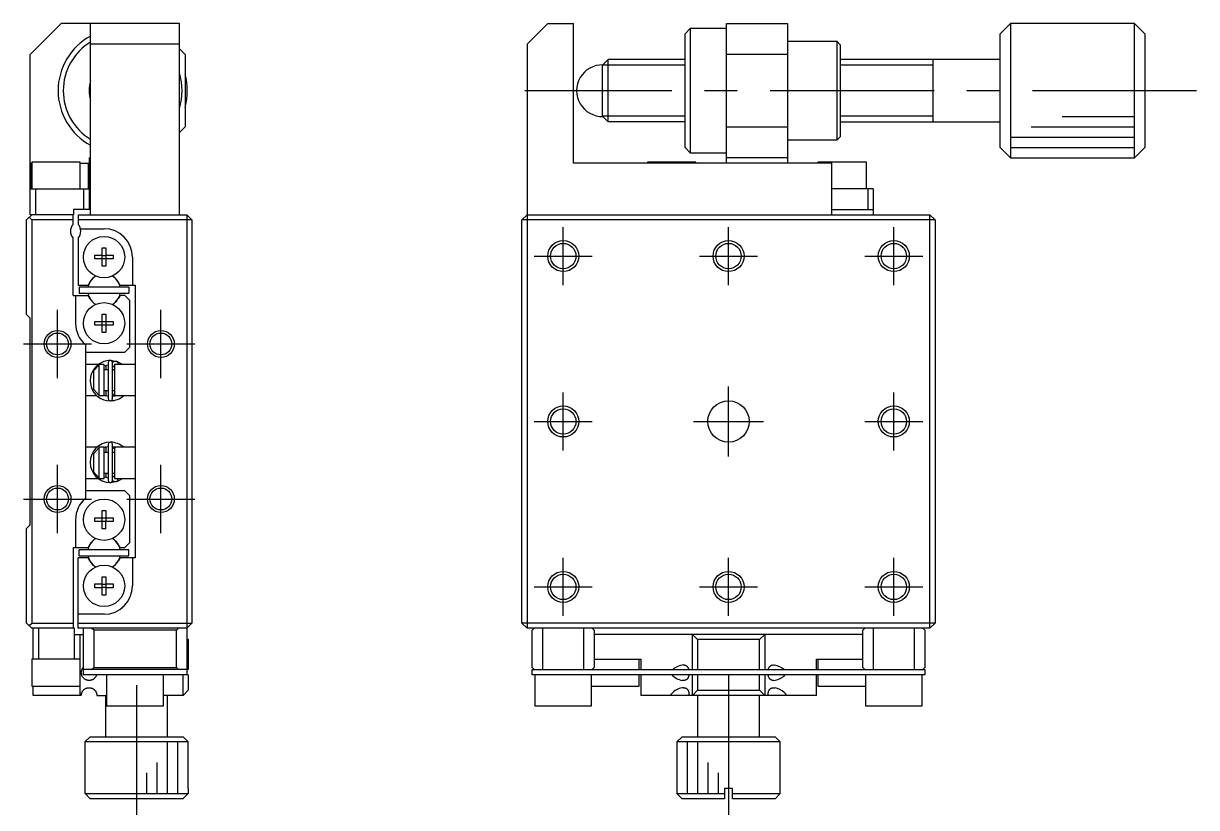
# Model space of a CAD drawing. Extents: x 0 to 255, y -8 to 174.
# Drawn here: x -0.3 to 113.2, y 53.7 to 129.5 of the extents above; entities that cross this region are included whole.
import ezdxf

# ---------------------------------------------------------------- set-up
doc = ezdxf.new("R2010")
doc.units = 0
doc.header["$LTSCALE"] = 0.5
doc.linetypes.add('CENTER', pattern=[50.8, 31.75, -6.35, 6.35, -6.35])
for name, color, linetype in [('MSM_CENTER', 1, 'CENTER'), ('MSM_CONTINUOUS', 7, 'CONTINUOUS'), ('MSM_NARROW', 5, 'CONTINUOUS')]:
    doc.layers.add(name, color=color, linetype=linetype)

msp = doc.modelspace()

# ---------------------------------------------------------------- linework, layer by layer
at = {"layer": 'MSM_CENTER'}
for p, q in [((113.244929, 123), (48.244929, 123)), ((51.944929, 104.2), (51.944929, 109.8)), ((67.944929, 104.2), (67.944929, 109.8)), ((83.944929, 104.2), (83.944929, 109.8)), ((49.144929, 107), (54.744929, 107)), ((65.144929, 107), (70.744929, 107)), ((81.144929, 107), (86.744929, 107)), ((3, 95.2), (3, 101.8)), ((13, 95.2), (13, 101.8)), ((-0.3, 98.5), (6.3, 98.5)), ((9.7, 98.5), (16.3, 98.5)), ((67.944929, 87.6), (67.944929, 94.4)), ((51.944929, 88.2), (51.944929, 93.8)), ((83.944929, 88.2), (83.944929, 93.8)), ((49.144929, 91), (54.744929, 91)), ((64.544929, 91), (71.344929, 91)), ((81.144929, 91), (86.744929, 91)), ((3, 80.2), (3, 86.8)), ((13, 80.2), (13, 86.8)), ((-0.3, 83.5), (6.3, 83.5)), ((9.7, 83.5), (16.3, 83.5)), ((51.944929, 72.2), (51.944929, 77.8)), ((67.944929, 72.2), (67.944929, 77.8)), ((83.944929, 72.2), (83.944929, 77.8)), ((49.144929, 75), (54.744929, 75)), ((65.144929, 75), (70.744929, 75)), ((81.144929, 75), (86.744929, 75)), ((67.944929, 66.5), (67.944929, 49.5)), ((10.65, 65.5), (10.65, 49.5))]:
    msp.add_line(p, q, dxfattribs=at)
at = {"layer": 'MSM_CONTINUOUS'}
for p, q in [((3.35, 129.5), (0.35, 126.5)), ((14.8, 129.5), (3.35, 129.5)), ((6.2, 111), (6.2, 129.5)), ((14.8, 111), (14.8, 129.5)), ((50.444929, 129.5), (48.444929, 127.5)), ((50.444929, 129.5), (52.944929, 129.5)), ((52.944929, 116), (52.944929, 129.5)), ((67.744929, 129.5), (73.644929, 129.5)), ((67.744929, 116), (67.744929, 129.5)), ((73.644929, 129.5), (73.644929, 116)), ((95.244929, 129.5), (94.244929, 128.5)), ((95.244929, 129.5), (95.244929, 116.5)), ((107.244929, 129.5), (95.244929, 129.5)), ((107.244929, 116.5), (107.244929, 129.5)), ((108.244929, 128.5), (107.244929, 129.5)), ((64.244929, 129), (63.744929, 128.5)), ((63.744929, 117.5), (63.744929, 128.5)), ((64.244929, 129), (64.244929, 117)), ((67.744929, 129), (64.244929, 129)), ((94.244929, 117.5), (94.244929, 128.5)), ((108.244929, 128.5), (108.244929, 117.5)), ((14.8, 127.5), (6.2, 127.5)), ((48.444929, 127.5), (48.444929, 71)), ((78.444929, 127.75), (73.644929, 127.75)), ((78.444929, 118.25), (78.444929, 127.75)), ((78.744929, 127.45), (78.444929, 127.75)), ((78.744929, 127.45), (78.744929, 118.55)), ((0.35, 111), (0.35, 126.5)), ((15.35, 126.5), (14.8, 127.05)), ((15.35, 126.5), (15.35, 119.5)), ((73.644929, 126.5), (67.744929, 126.5)), ((56.286429, 126), (55.744929, 125.4585)), ((55.744929, 120.5415), (55.744929, 125.4585)), ((56.286429, 120), (56.286429, 126)), ((63.744929, 126), (56.286429, 126)), ((94.244929, 126), (78.744949, 126)), ((87.744929, 119.999995), (87.744929, 126.000005)), ((55.744929, 120.5415), (56.286429, 120)), ((14.8, 118.95), (15.35, 119.5)), ((63.744929, 120), (56.286429, 120)), ((67.744929, 119.5), (73.644929, 119.5)), ((78.744949, 120), (94.244929, 120)), ((73.644929, 118.25), (78.444929, 118.25)), ((78.444929, 118.25), (78.744929, 118.55)), ((63.744929, 117.5), (64.244929, 117)), ((64.244929, 117), (67.744929, 117)), ((94.244929, 117.5), (95.244929, 116.5)), ((107.244929, 116.5), (108.244929, 117.5)), ((0.35, 116), (0.5, 116)), ((0.419179, 116), (0.419179, 113.5)), ((5.2, 116.1), (0.5, 116.1)), ((0.5, 116.1), (0.5, 113.5)), ((5.2, 113.5), (5.2, 116.1)), ((5.2, 116), (6.05, 116)), ((6.009736, 113.5), (6.009736, 116)), ((6.05, 116.5), (6.05, 111.5)), ((6.05, 116.5), (6.2, 116.5)), ((77.944929, 116), (52.944929, 116)), ((64.794929, 116.1), (60.094929, 116.1)), ((60.094929, 116.1), (60.094929, 116)), ((64.794929, 116), (64.794929, 116.1)), ((73.644929, 116.5), (67.744929, 116.5)), ((81.294929, 116.1), (76.594929, 116.1)), ((76.594929, 116.1), (76.594929, 116)), ((77.944929, 111), (77.944929, 116)), ((81.294929, 113.5), (81.294929, 116.1)), ((95.244929, 116.5), (107.244929, 116.5)), ((0.35, 113.5), (6.05, 113.5)), ((0.85, 113.5), (0.85, 111)), ((5.55, 111.5), (5.55, 113.5)), ((81.944929, 113.5), (77.944929, 113.5)), ((81.444929, 111.5), (81.444929, 113.5)), ((81.944929, 113.5), (81.944929, 111)), ((6.05, 111.5), (4.55, 111.5)), ((4.55, 111.5), (4.55, 111)), ((77.944929, 111.5), (81.944929, 111.5)), ((0.5, 111), (0, 110.5)), ((0, 101.35), (0, 110.5)), ((0.5, 110.5), (0.25, 110.75)), ((4.55, 111), (0.35, 111)), ((0.5, 110.5), (0.5, 71.5)), ((4.5, 110.5), (0.5, 110.5)), ((4.5, 110.061438), (4.5, 111)), ((5, 111), (5, 110.061438)), ((5, 111), (15.5, 111)), ((16, 110.5), (5, 110.5)), ((15.5, 111), (15.5, 66.5)), ((16, 110.5), (15.5, 111)), ((16, 110.5), (16, 71.5)), ((48.444929, 111), (47.944929, 110.5)), ((87.944929, 110.5), (47.944929, 110.5)), ((47.944929, 71.5), (47.944929, 110.5)), ((48.444929, 111), (87.444929, 111)), ((87.944929, 110.5), (87.444929, 111)), ((87.444929, 71), (87.444929, 111)), ((87.944929, 110.5), (87.944929, 71.5)), ((5.218246, 109.65), (7.5, 109.65)), ((4.5, 103.2), (4.5, 108.738562)), ((5, 108.738562), (5, 104.2)), ((6.613639, 107.08), (7.32, 107.08)), ((6.613639, 106.72), (6.613639, 107.08)), ((7.32, 107.786361), (7.68, 107.786361)), ((7.32, 107.08), (7.32, 107.786361)), ((7.330372, 107.069628), (7.32, 107.08)), ((7.330372, 106.730372), (7.330372, 107.069628)), ((7.330372, 107.069628), (7.669628, 107.069628)), ((7.669628, 107.069628), (7.68, 107.08)), ((7.669628, 107.069628), (7.669628, 106.730372)), ((7.68, 107.786361), (7.68, 107.08)), ((7.68, 107.08), (8.386361, 107.08)), ((8.386361, 107.08), (8.386361, 106.72)), ((10.25, 106.9), (10.25, 104.2)), ((7.32, 106.72), (6.613639, 106.72)), ((7.330372, 106.730372), (7.32, 106.72)), ((7.32, 106.013639), (7.32, 106.72)), ((7.68, 106.013639), (7.32, 106.013639)), ((7.669628, 106.730372), (7.330372, 106.730372)), ((7.669628, 106.730372), (7.68, 106.72)), ((7.68, 106.72), (7.68, 106.013639)), ((8.386361, 106.72), (7.68, 106.72)), ((5, 104.2), (5.949194, 104.2)), ((9.9, 104), (5.1, 104)), ((5.1, 104), (5.1, 103.4)), ((5.1, 103.4), (9.9, 103.4)), ((6.09936, 104.460095), (5.949194, 104.2)), ((9.050806, 104.2), (8.90064, 104.460095)), ((9.050806, 104.2), (10.5, 104.2)), ((9.9, 104), (9.9, 103.4)), ((10.5, 104.2), (10.5, 77.8)), ((4.5, 103.2), (5.949194, 103.2)), ((4.75, 103.2), (4.75, 100.5)), ((6.09936, 102.939905), (5.949194, 103.2)), ((9.050806, 103.2), (8.90064, 102.939905)), ((9.5, 103.2), (9.050806, 103.2)), ((10, 102.7), (9.5, 103.2)), ((10, 98.2), (10, 102.7)), ((0, 101.35), (0.35, 101)), ((7.32, 101.386361), (7.68, 101.386361)), ((7.32, 100.68), (7.32, 101.386361)), ((7.68, 101.386361), (7.68, 100.68)), ((0.35, 81), (0.35, 101)), ((6.613639, 100.68), (7.32, 100.68)), ((6.613639, 100.32), (6.613639, 100.68)), ((7.32, 100.32), (6.613639, 100.32)), ((7.330372, 100.669628), (7.32, 100.68)), ((7.330372, 100.330372), (7.32, 100.32)), ((7.32, 99.613639), (7.32, 100.32)), ((7.330372, 100.330372), (7.330372, 100.669628)), ((7.330372, 100.669628), (7.669628, 100.669628)), ((7.669628, 100.330372), (7.330372, 100.330372)), ((7.669628, 100.669628), (7.68, 100.68)), ((7.669628, 100.669628), (7.669628, 100.330372)), ((7.669628, 100.330372), (7.68, 100.32)), ((7.68, 100.68), (8.386361, 100.68)), ((7.68, 100.32), (7.68, 99.613639)), ((8.386361, 100.32), (7.68, 100.32)), ((8.386361, 100.68), (8.386361, 100.32)), ((7.68, 99.613639), (7.32, 99.613639)), ((5.7, 98.420938), (5.7, 83.579062)), ((5.7, 97.7), (9.5, 97.7)), ((9.5, 97.7), (10, 98.2)), ((7.906482, 96.703078), (7.906482, 93.203078)), ((8.879232, 96.74211), (8.130759, 96.901617)), ((8.335199, 96.749082), (8.303885, 96.735083)), ((8.306482, 93.203078), (8.306482, 96.703078)), ((8.367334, 96.761569), (8.335199, 96.749082)), ((8.400039, 96.772431), (8.367334, 96.761569)), ((8.433233, 96.781642), (8.400039, 96.772431)), ((8.466836, 96.789181), (8.433233, 96.781642)), ((8.500766, 96.795028), (8.466836, 96.789181)), ((8.534939, 96.799171), (8.500766, 96.795028)), ((8.569273, 96.801599), (8.534939, 96.799171)), ((8.603685, 96.802307), (8.569273, 96.801599)), ((8.638089, 96.801292), (8.603685, 96.802307)), ((8.672404, 96.798556), (8.638089, 96.801292)), ((8.706544, 96.794106), (8.672404, 96.798556)), ((8.740427, 96.787952), (8.706544, 96.794106)), ((8.77397, 96.780108), (8.740427, 96.787952)), ((8.80709, 96.770593), (8.77397, 96.780108)), ((8.801893, 96.51402), (8.795306, 96.5)), ((8.808415, 96.528354), (8.801893, 96.51402)), ((8.878604, 96.742423), (8.805969, 96.499984)), ((8.839706, 96.75943), (8.80709, 96.770593)), ((8.814831, 96.542911), (8.808415, 96.528354)), ((8.8211, 96.557599), (8.814831, 96.542911)), ((8.827183, 96.572322), (8.8211, 96.557599)), ((8.833039, 96.586989), (8.827183, 96.572322)), ((8.838632, 96.601504), (8.833039, 96.586989)), ((8.843927, 96.615776), (8.838632, 96.601504)), ((8.870057, 96.747361), (8.839706, 96.75943)), ((8.848889, 96.629713), (8.843927, 96.615776)), ((8.853487, 96.643227), (8.848889, 96.629713)), ((8.857692, 96.656232), (8.853487, 96.643227)), ((8.861476, 96.668644), (8.857692, 96.656232)), ((8.864816, 96.680385), (8.861476, 96.668644)), ((8.867691, 96.691379), (8.864816, 96.680385)), ((8.870081, 96.701556), (8.867691, 96.691379)), ((8.868376, 96.747715), (8.870635, 96.747062)), ((9.291268, 96.50002), (8.869514, 96.746319)), ((8.871972, 96.710853), (8.870081, 96.701556)), ((8.870635, 96.747062), (8.87239, 96.745238)), ((8.873352, 96.719208), (8.871972, 96.710853)), ((8.87239, 96.745238), (8.873632, 96.742254)), ((8.874212, 96.72657), (8.873352, 96.719208)), ((8.873632, 96.742254), (8.874352, 96.73813)), ((8.874546, 96.73289), (8.874212, 96.72657)), ((8.874352, 96.73813), (8.874546, 96.73289)), ((6.921566, 96.5), (5.7, 96.5)), ((6.5, 95.916515), (7, 96.445683)), ((6.5, 94.083485), (6.5, 95.916515)), ((7, 96.5), (7, 93.5)), ((7.5, 96.5), (7, 96.5)), ((7.499868, 96.380394), (7.906431, 96.491258)), ((7.5, 93.5), (7.5, 96.5)), ((7.906482, 96), (7.5, 96)), ((7.7, 96), (7.7, 96.44983)), ((8.306482, 96.102191), (8.306809, 96.116146)), ((8.5, 96), (8.306482, 96)), ((8.306809, 96.116146), (8.307843, 96.13084)), ((8.307843, 96.13084), (8.309583, 96.145466)), ((8.309583, 96.145466), (8.312023, 96.15999)), ((8.312023, 96.15999), (8.31516, 96.174376)), ((8.31516, 96.174376), (8.318987, 96.188593)), ((8.318987, 96.188593), (8.323494, 96.202607)), ((8.323494, 96.202607), (8.328673, 96.216385)), ((8.328673, 96.216385), (8.334512, 96.229896)), ((8.334512, 96.229896), (8.341, 96.243107)), ((8.341, 96.243107), (8.348122, 96.255986)), ((8.348122, 96.255986), (8.355863, 96.268503)), ((8.355863, 96.268503), (8.364208, 96.280627)), ((8.364208, 96.280627), (8.373137, 96.292329)), ((8.373137, 96.292329), (8.382633, 96.303579)), ((8.382633, 96.303579), (8.392673, 96.314348)), ((8.392673, 96.314348), (8.403236, 96.32461)), ((8.403236, 96.32461), (8.414298, 96.334337)), ((8.414298, 96.334337), (8.425835, 96.343504)), ((8.425835, 96.343504), (8.437819, 96.352086)), ((8.437819, 96.352086), (8.450223, 96.360058)), ((8.450223, 96.360058), (8.463018, 96.3674)), ((8.463018, 96.3674), (8.476172, 96.374089)), ((8.476172, 96.374089), (8.489655, 96.380106)), ((8.489655, 96.380106), (8.499977, 96.384172)), ((8.5, 96.5), (8.5, 93.5)), ((10.5, 96.5), (8.5, 96.5)), ((5.7, 93.5), (6.808166, 93.5)), ((7, 93.554317), (6.5, 94.083485)), ((7, 93.5), (7.5, 93.5)), ((7.906428, 93.415185), (7.499915, 93.525427)), ((7.5, 94), (7.906482, 94)), ((7.565484, 93.5), (7.565644, 93.5)), ((7.565906, 93.5), (7.7, 93.5)), ((7.7, 93.5), (7.7, 94)), ((8.306482, 94), (8.5, 94)), ((8.306531, 93.798642), (8.306482, 93.803965)), ((8.307151, 93.78392), (8.306531, 93.798642)), ((8.534819, 93.462495), (8.306541, 93.414872)), ((8.308479, 93.769242), (8.307151, 93.78392)), ((8.310512, 93.754642), (8.308479, 93.769242)), ((8.313246, 93.740155), (8.310512, 93.754642)), ((8.316677, 93.725813), (8.313246, 93.740155)), ((8.320797, 93.71165), (8.316677, 93.725813)), ((8.325599, 93.697701), (8.320797, 93.71165)), ((8.331073, 93.683997), (8.325599, 93.697701)), ((8.337207, 93.670573), (8.331073, 93.683997)), ((8.34399, 93.65746), (8.337207, 93.670573)), ((8.351407, 93.644691), (8.34399, 93.65746)), ((8.359442, 93.632297), (8.351407, 93.644691)), ((8.368079, 93.620309), (8.359442, 93.632297)), ((8.377299, 93.608758), (8.368079, 93.620309)), ((8.387081, 93.597674), (8.377299, 93.608758)), ((8.397404, 93.587086), (8.387081, 93.597674)), ((8.408244, 93.577021), (8.397404, 93.587086)), ((8.419577, 93.567507), (8.408244, 93.577021)), ((8.431376, 93.558571), (8.419577, 93.567507)), ((8.443613, 93.550237), (8.431376, 93.558571)), ((8.456258, 93.542528), (8.443613, 93.550237)), ((8.46928, 93.535467), (8.456258, 93.542528)), ((8.482647, 93.529075), (8.46928, 93.535467)), ((8.496325, 93.523371), (8.482647, 93.529075)), ((8.499977, 93.521984), (8.496325, 93.523371)), ((8.5, 93.5), (10.5, 93.5)), ((8.647486, 93.499662), (8.534819, 93.462495)), ((8.810526, 93.136653), (8.811433, 93.136945)), ((8.811433, 93.136945), (8.814693, 93.138003)), ((8.814693, 93.138003), (8.815844, 93.138381)), ((8.815844, 93.138381), (8.816742, 93.138677)), ((8.816742, 93.138677), (8.818013, 93.139099)), ((8.818013, 93.139099), (8.870057, 93.158795)), ((8.865773, 93.158891), (8.868376, 93.158441)), ((8.868376, 93.158441), (8.868018, 93.159303)), ((8.870057, 93.158795), (8.868376, 93.158441)), ((8.870814, 93.15921), (8.870057, 93.158795)), ((7.49981, 88.474529), (7.906478, 88.584822)), ((7.906482, 88.796922), (7.906482, 85.296922)), ((8.306482, 85.296922), (8.306482, 88.796922)), ((8.306574, 88.585124), (8.535095, 88.537425)), ((8.809694, 88.863612), (8.808645, 88.863946)), ((8.811068, 88.863173), (8.809694, 88.863612)), ((8.812058, 88.862854), (8.811068, 88.863173)), ((8.812953, 88.862564), (8.812058, 88.862854)), ((8.814387, 88.862097), (8.812953, 88.862564)), ((8.815948, 88.861585), (8.814387, 88.862097)), ((8.817001, 88.861237), (8.815948, 88.861585)), ((8.818509, 88.860736), (8.817001, 88.861237)), ((8.821004, 88.859898), (8.818509, 88.860736)), ((8.822984, 88.859225), (8.821004, 88.859898)), ((8.870057, 88.841205), (8.822984, 88.859225)), ((8.868376, 88.841559), (8.867999, 88.840651)), ((8.870057, 88.841205), (8.868376, 88.841559)), ((8.870814, 88.84079), (8.870057, 88.841205)), ((6.808261, 88.5), (5.7, 88.5)), ((6.5, 87.916515), (7, 88.445683)), ((6.5, 86.083485), (6.5, 87.916515)), ((6.80887, 88.5), (6.808644, 88.5)), ((7, 88.5), (7, 85.5)), ((7.5, 88.5), (7, 88.5)), ((7.5, 85.5), (7.5, 88.5)), ((7.906482, 88), (7.5, 88)), ((7.7, 88.5), (7.565825, 88.5)), ((7.7, 88), (7.7, 88.5)), ((8.306482, 88.196035), (8.306809, 88.209989)), ((8.5, 88), (8.306482, 88)), ((8.306809, 88.209989), (8.307843, 88.224684)), ((8.307843, 88.224684), (8.309583, 88.23931)), ((8.309583, 88.23931), (8.312023, 88.253833)), ((8.312023, 88.253833), (8.31516, 88.26822)), ((8.31516, 88.26822), (8.318987, 88.282437)), ((8.318987, 88.282437), (8.323494, 88.296451)), ((8.323494, 88.296451), (8.328673, 88.310229)), ((8.328673, 88.310229), (8.334512, 88.32374)), ((8.334512, 88.32374), (8.341, 88.33695)), ((8.341, 88.33695), (8.348122, 88.34983)), ((8.348122, 88.34983), (8.355863, 88.362347)), ((8.355863, 88.362347), (8.364208, 88.374471)), ((8.364208, 88.374471), (8.373137, 88.386173)), ((8.373137, 88.386173), (8.382633, 88.397422)), ((8.382633, 88.397422), (8.392673, 88.408192)), ((8.392673, 88.408192), (8.403236, 88.418454)), ((8.403236, 88.418454), (8.414298, 88.428181)), ((8.414298, 88.428181), (8.425835, 88.437348)), ((8.425835, 88.437348), (8.437819, 88.44593)), ((8.437819, 88.44593), (8.450223, 88.453902)), ((8.450223, 88.453902), (8.463018, 88.461244)), ((8.463018, 88.461244), (8.476172, 88.467933)), ((8.476172, 88.467933), (8.489655, 88.47395)), ((8.489655, 88.47395), (8.499977, 88.478016)), ((8.5, 88.5), (8.5, 85.5)), ((10.5, 88.5), (8.5, 88.5)), ((8.535095, 88.537425), (8.647765, 88.500234)), ((5.7, 85.5), (6.921391, 85.5)), ((7, 85.554317), (6.5, 86.083485)), ((6.921849, 85.5), (6.921986, 85.5)), ((7, 85.5), (7.5, 85.5)), ((7.90646, 85.508739), (7.499853, 85.619613)), ((7.5, 86), (7.906482, 86)), ((7.7, 85.550616), (7.7, 86)), ((8.132013, 85.0984), (8.81594, 85.231933)), ((8.303836, 85.26494), (8.315907, 85.259321)), ((8.306482, 86), (8.5, 86)), ((8.306531, 85.892486), (8.306482, 85.897809)), ((8.307151, 85.877764), (8.306531, 85.892486)), ((8.308479, 85.863086), (8.307151, 85.877764)), ((8.310512, 85.848486), (8.308479, 85.863086)), ((8.313246, 85.833998), (8.310512, 85.848486)), ((8.316677, 85.819656), (8.313246, 85.833998)), ((8.315907, 85.259321), (8.347687, 85.245845)), ((8.320797, 85.805494), (8.316677, 85.819656)), ((8.325599, 85.791545), (8.320797, 85.805494)), ((8.331073, 85.777841), (8.325599, 85.791545)), ((8.337207, 85.764417), (8.331073, 85.777841)), ((8.34399, 85.751304), (8.337207, 85.764417)), ((8.351407, 85.738535), (8.34399, 85.751304)), ((8.347687, 85.245845), (8.380082, 85.233981)), ((8.359442, 85.726141), (8.351407, 85.738535)), ((8.368079, 85.714153), (8.359442, 85.726141)), ((8.377299, 85.702602), (8.368079, 85.714153)), ((8.387081, 85.691518), (8.377299, 85.702602)), ((8.380082, 85.233981), (8.413013, 85.223756)), ((8.397404, 85.680929), (8.387081, 85.691518)), ((8.408244, 85.670865), (8.397404, 85.680929)), ((8.419577, 85.661351), (8.408244, 85.670865)), ((8.413013, 85.223756), (8.446399, 85.215194)), ((8.431376, 85.652415), (8.419577, 85.661351)), ((8.443613, 85.64408), (8.431376, 85.652415)), ((8.456258, 85.636372), (8.443613, 85.64408)), ((8.446399, 85.215194), (8.480159, 85.208315)), ((8.46928, 85.629311), (8.456258, 85.636372)), ((8.482647, 85.622919), (8.46928, 85.629311)), ((8.480159, 85.208315), (8.514209, 85.203135)), ((8.496325, 85.617214), (8.482647, 85.622919)), ((8.499977, 85.615828), (8.496325, 85.617214)), ((8.5, 85.5), (10.5, 85.5)), ((8.514209, 85.203135), (8.548466, 85.199666)), ((8.548466, 85.199666), (8.582847, 85.197916)), ((8.582847, 85.197916), (8.617268, 85.197888)), ((8.617268, 85.197888), (8.651645, 85.199582)), ((8.651645, 85.199582), (8.685895, 85.202995)), ((8.685895, 85.202995), (8.719933, 85.208116)), ((8.719933, 85.208116), (8.753678, 85.214935)), ((8.753678, 85.214935), (8.787046, 85.223434)), ((8.787046, 85.223434), (8.819957, 85.233593)), ((8.801893, 85.48598), (8.795306, 85.5)), ((8.808415, 85.471646), (8.801893, 85.48598)), ((8.878604, 85.257577), (8.805969, 85.500016)), ((8.814831, 85.457089), (8.808415, 85.471646)), ((8.8211, 85.442401), (8.814831, 85.457089)), ((8.819957, 85.233593), (8.852331, 85.245388)), ((8.827183, 85.427678), (8.8211, 85.442401)), ((8.833039, 85.413011), (8.827183, 85.427678)), ((8.838632, 85.398496), (8.833039, 85.413011)), ((8.843927, 85.384224), (8.838632, 85.398496)), ((8.848889, 85.370287), (8.843927, 85.384224)), ((8.853487, 85.356773), (8.848889, 85.370287)), ((8.852331, 85.245388), (8.870057, 85.252639)), ((8.857692, 85.343768), (8.853487, 85.356773)), ((8.861476, 85.331356), (8.857692, 85.343768)), ((8.864816, 85.319615), (8.861476, 85.331356)), ((8.867691, 85.308621), (8.864816, 85.319615)), ((8.870081, 85.298444), (8.867691, 85.308621)), ((8.868376, 85.252285), (8.870635, 85.252938)), ((8.869514, 85.253681), (9.291176, 85.49991)), ((8.871972, 85.289147), (8.870081, 85.298444)), ((8.870635, 85.252938), (8.87239, 85.254762)), ((8.873352, 85.280792), (8.871972, 85.289147)), ((8.87239, 85.254762), (8.873632, 85.257746)), ((8.874212, 85.27343), (8.873352, 85.280792)), ((8.873632, 85.257746), (8.874352, 85.26187)), ((8.874546, 85.26711), (8.874212, 85.27343)), ((8.874352, 85.26187), (8.874546, 85.26711)), ((9.5, 84.3), (5.7, 84.3)), ((10, 83.8), (9.5, 84.3)), ((10, 79.3), (10, 83.8)), ((7.32, 82.386361), (7.68, 82.386361)), ((7.32, 81.68), (7.32, 82.386361)), ((7.68, 82.386361), (7.68, 81.68)), ((0.35, 81), (0, 80.65)), ((0, 71.5), (0, 80.65)), ((4.75, 81.5), (4.75, 78.8)), ((6.613639, 81.68), (7.32, 81.68)), ((6.613639, 81.32), (6.613639, 81.68)), ((7.32, 81.32), (6.613639, 81.32)), ((7.330372, 81.669628), (7.32, 81.68)), ((7.330372, 81.330372), (7.32, 81.32)), ((7.32, 80.613639), (7.32, 81.32)), ((7.330372, 81.330372), (7.330372, 81.669628)), ((7.330372, 81.669628), (7.669628, 81.669628)), ((7.669628, 81.330372), (7.330372, 81.330372)), ((7.669628, 81.669628), (7.68, 81.68)), ((7.669628, 81.669628), (7.669628, 81.330372)), ((7.669628, 81.330372), (7.68, 81.32)), ((7.68, 81.68), (8.386361, 81.68)), ((8.386361, 81.32), (7.68, 81.32)), ((7.68, 80.613639), (7.68, 81.32)), ((8.386361, 81.68), (8.386361, 81.32)), ((7.68, 80.613639), (7.32, 80.613639)), ((4.5, 78.8), (5.949194, 78.8)), ((4.5, 78.8), (4.5, 71)), ((9.9, 78.6), (5.1, 78.6)), ((5.1, 78), (5.1, 78.6)), ((6.09936, 79.060095), (5.949194, 78.8)), ((9.050806, 78.8), (8.90064, 79.060095)), ((9.050806, 78.8), (9.5, 78.8)), ((9.5, 78.8), (10, 79.3)), ((9.9, 78), (9.9, 78.6)), ((5, 71), (5, 77.8)), ((5.949194, 77.8), (5, 77.8)), ((5.1, 78), (9.9, 78)), ((6.09936, 77.539905), (5.949194, 77.8)), ((9.050806, 77.8), (8.90064, 77.539905)), ((10.5, 77.8), (9.050806, 77.8)), ((10.25, 77.8), (10.25, 75.1)), ((6.613639, 75.28), (7.32, 75.28)), ((6.613639, 74.92), (6.613639, 75.28)), ((7.32, 75.986361), (7.68, 75.986361)), ((7.32, 75.28), (7.32, 75.986361)), ((7.330372, 75.269628), (7.32, 75.28)), ((7.330372, 74.930372), (7.330372, 75.269628)), ((7.330372, 75.269628), (7.669628, 75.269628)), ((7.669628, 75.269628), (7.68, 75.28)), ((7.669628, 75.269628), (7.669628, 74.930372)), ((7.68, 75.986361), (7.68, 75.28)), ((7.68, 75.28), (8.386361, 75.28)), ((8.386361, 75.28), (8.386361, 74.92)), ((7.32, 74.92), (6.613639, 74.92)), ((7.330372, 74.930372), (7.32, 74.92)), ((7.32, 74.213639), (7.32, 74.92)), ((7.68, 74.213639), (7.32, 74.213639)), ((7.669628, 74.930372), (7.330372, 74.930372)), ((7.669628, 74.930372), (7.68, 74.92)), ((7.68, 74.92), (7.68, 74.213639)), ((8.386361, 74.92), (7.68, 74.92)), ((7.5, 72.35), (5, 72.35)), ((0, 71.5), (0.5, 71)), ((0.25, 71.25), (0.5, 71.5)), ((0.5, 71.5), (4.5, 71.5)), ((4.65, 71), (0.5, 71)), ((0.65, 68), (0.65, 71)), ((1.15, 71), (1.15, 68)), ((4.65, 68), (4.65, 71)), ((4.65, 70.4), (5.5, 70.4)), ((5, 71.5), (16, 71.5)), ((15.5, 71), (5, 71)), ((5.15, 70.4), (5.15, 68)), ((5.5, 66.5), (5.5, 71)), ((6.5, 70.8), (6.3, 71)), ((6.5, 70.8), (6.5, 67.2)), ((14.5, 70.8), (6.5, 70.8)), ((14.7, 71), (14.5, 70.8)), ((14.5, 67.2), (14.5, 70.8)), ((16, 71.5), (15.5, 71)), ((47.944929, 71.5), (48.444929, 71)), ((87.944929, 71.5), (47.944929, 71.5)), ((87.444929, 71), (48.444929, 71)), ((49.144929, 71), (48.944929, 70.8)), ((48.944929, 67.2), (48.944929, 70.8)), ((49.944929, 71), (49.944929, 67)), ((53.944929, 67), (53.944929, 71)), ((54.944929, 70.8), (54.744929, 71)), ((54.944929, 70.8), (54.944929, 67.2)), ((80.944929, 70.4), (54.944929, 70.4)), ((64.944929, 69.9), (64.444929, 70.4)), ((64.444929, 67), (64.444929, 70.4)), ((71.444929, 70.4), (70.944929, 69.9)), ((71.444929, 70.4), (71.444929, 67)), ((81.144929, 71), (80.944929, 70.8)), ((80.944929, 67.2), (80.944929, 70.8)), ((81.944929, 71), (81.944929, 67)), ((85.944929, 67), (85.944929, 71)), ((86.944929, 70.8), (86.744929, 71)), ((86.944929, 70.8), (86.944929, 67.2)), ((87.444929, 71), (87.944929, 71.5)), ((15.65, 69.9), (15.5, 70.05)), ((15.65, 69.9), (15.65, 67)), ((64.944929, 69.9), (64.944929, 67)), ((70.944929, 69.9), (64.944929, 69.9)), ((70.944929, 67), (70.944929, 69.9)), ((5.2, 68), (0.5, 68)), ((0.5, 68), (0.5, 65.4)), ((5.2, 65.4), (5.2, 68)), ((5.358668, 66.991242), (5.374886, 67.027174)), ((5.374886, 67.027174), (5.392377, 67.060941)), ((5.392377, 67.060941), (5.411019, 67.092806)), ((5.411019, 67.092806), (5.430689, 67.123029)), ((5.430689, 67.123029), (5.460361, 67.163527)), ((5.460361, 67.163527), (5.492169, 67.201376)), ((5.492169, 67.201376), (5.499814, 67.209702)), ((15.65, 67), (5.5, 67)), ((6.3, 67), (6.5, 67.2)), ((6.5, 67.2), (14.5, 67.2)), ((14.5, 67.2), (14.7, 67)), ((48.944929, 67.2), (49.144929, 67)), ((48.944929, 66.5), (48.944929, 67)), ((48.944929, 67), (86.944929, 67)), ((54.744929, 67), (54.944929, 67.2)), ((54.944929, 68), (59.444929, 68)), ((59.294929, 67), (59.294929, 68)), ((59.444929, 68), (59.444929, 67)), ((63.587337, 67.45), (63.589389, 67.449997)), ((63.589389, 67.449997), (63.624989, 67.448968)), ((63.624989, 67.448968), (63.659989, 67.446024)), ((63.659989, 67.446024), (63.694289, 67.441079)), ((63.694289, 67.441079), (63.727787, 67.434046)), ((63.727787, 67.434046), (63.760384, 67.424837)), ((63.760384, 67.424837), (63.791979, 67.413366)), ((63.791979, 67.413366), (63.82247, 67.399546)), ((63.82247, 67.399546), (63.846211, 67.386611)), ((63.846211, 67.386611), (63.869261, 67.37199)), ((63.869261, 67.37199), (63.891557, 67.355683)), ((63.891557, 67.355683), (63.913038, 67.337691)), ((63.913038, 67.337691), (63.933641, 67.318014)), ((63.933641, 67.318014), (63.953305, 67.296654)), ((63.953305, 67.296654), (63.971967, 67.273611)), ((63.971967, 67.273611), (63.987576, 67.251851)), ((63.987576, 67.251851), (64.002448, 67.228664)), ((64.002448, 67.228664), (64.016554, 67.204123)), ((64.016554, 67.204123), (64.029863, 67.178299)), ((64.029863, 67.178299), (64.042344, 67.151265)), ((64.042344, 67.151265), (64.053967, 67.123093)), ((64.053967, 67.123093), (64.064701, 67.093856)), ((64.064701, 67.093856), (64.074517, 67.063626)), ((64.074517, 67.063626), (64.083469, 67.03228)), ((64.083469, 67.03228), (64.091535, 67)), ((71.798324, 67), (71.80618, 67.031444)), ((71.80618, 67.031444), (71.814912, 67.062081)), ((71.814912, 67.062081), (71.824498, 67.091822)), ((71.824498, 67.091822), (71.834915, 67.120574)), ((71.834915, 67.120574), (71.846142, 67.148245)), ((71.846142, 67.148245), (71.858158, 67.174744)), ((71.858158, 67.174744), (71.870939, 67.19998)), ((71.870939, 67.19998), (71.886801, 67.227769)), ((71.886801, 67.227769), (71.903742, 67.253944)), ((71.903742, 67.253944), (71.921705, 67.278464)), ((71.921705, 67.278464), (71.940633, 67.301282)), ((71.940633, 67.301282), (71.96047, 67.322356)), ((71.96047, 67.322356), (71.981156, 67.34164)), ((71.981156, 67.34164), (72.004651, 67.360646)), ((72.004651, 67.360646), (72.029168, 67.377688)), ((72.029168, 67.377688), (72.054631, 67.392802)), ((72.054631, 67.392802), (72.080959, 67.406019)), ((72.080959, 67.406019), (72.108074, 67.417375)), ((72.108074, 67.417375), (72.135899, 67.426902)), ((72.135899, 67.426902), (72.173397, 67.436735)), ((72.173397, 67.436735), (72.212122, 67.443754)), ((72.212122, 67.443754), (72.251945, 67.448097)), ((72.251945, 67.448097), (72.292734, 67.449898)), ((72.292734, 67.449898), (72.302624, 67.45)), ((72.302624, 67.45), (72.419592, 67.441416)), ((76.444929, 67), (76.444929, 68)), ((76.444929, 68), (80.944929, 68)), ((76.594929, 68), (76.594929, 67)), ((80.944929, 67.2), (81.144929, 67)), ((86.744929, 67), (86.944929, 67.2)), ((86.944929, 67), (86.944929, 66.5)), ((5.300002, 66.699249), (5.300086, 66.711264)), ((5.30011, 66.687235), (5.300002, 66.699249)), ((5.300086, 66.711264), (5.30036, 66.723234)), ((5.300408, 66.675271), (5.30011, 66.687235)), ((5.30036, 66.723234), (5.300904, 66.736746)), ((5.300874, 66.663808), (5.300408, 66.675271)), ((5.301512, 66.652416), (5.300874, 66.663808)), ((5.300904, 66.736746), (5.301688, 66.750172)), ((5.302315, 66.641128), (5.301512, 66.652416)), ((5.301688, 66.750172), (5.3027, 66.763467)), ((5.303276, 66.629976), (5.302315, 66.641128)), ((5.3027, 66.763467), (5.303928, 66.776589)), ((5.304803, 66.615266), (5.303276, 66.629976)), ((5.303928, 66.776589), (5.305361, 66.789493)), ((5.306592, 66.60081), (5.304803, 66.615266)), ((5.305361, 66.789493), (5.306987, 66.802136)), ((5.308623, 66.58663), (5.306592, 66.60081)), ((5.306987, 66.802136), (5.309968, 66.821874)), ((5.310878, 66.572749), (5.308623, 66.58663)), ((5.309968, 66.821874), (5.313378, 66.841036)), ((5.313338, 66.559192), (5.310878, 66.572749)), ((5.315985, 66.54598), (5.313338, 66.559192)), ((5.313378, 66.841036), (5.31718, 66.859617)), ((5.322663, 66.516947), (5.315985, 66.54598)), ((5.31718, 66.859617), (5.321333, 66.877613)), ((5.321333, 66.877613), (5.325798, 66.895021)), ((5.330154, 66.48931), (5.322663, 66.516947)), ((5.325798, 66.895021), (5.330538, 66.911834)), ((5.338379, 66.462978), (5.330154, 66.48931)), ((5.330538, 66.911834), (5.343844, 66.952882)), ((5.347258, 66.437859), (5.338379, 66.462978)), ((5.343844, 66.952882), (5.358668, 66.991242)), ((5.356711, 66.413862), (5.347258, 66.437859)), ((5.366659, 66.390896), (5.356711, 66.413862)), ((5.38783, 66.347783), (5.366659, 66.390896)), ((5.410841, 66.307571), (5.38783, 66.347783)), ((5.435567, 66.269916), (5.410841, 66.307571)), ((5.467055, 66.228079), (5.435567, 66.269916)), ((5.500876, 66.189096), (5.467055, 66.228079)), ((15.65, 66.5), (5.5, 66.5)), ((5.536978, 66.152879), (5.500876, 66.189096)), ((5.575307, 66.119339), (5.536978, 66.152879)), ((5.614719, 66.08923), (5.575307, 66.119339)), ((5.656298, 66.06163), (5.614719, 66.08923)), ((5.699997, 66.036669), (5.656298, 66.06163)), ((5.745773, 66.014474), (5.699997, 66.036669)), ((5.795564, 65.994476), (5.745773, 66.014474)), ((5.84761, 65.977822), (5.795564, 65.994476)), ((5.901786, 65.964791), (5.84761, 65.977822)), ((5.94264, 65.957725), (5.901786, 65.964791)), ((5.984593, 65.952858), (5.94264, 65.957725)), ((6.027537, 65.950337), (5.984593, 65.952858)), ((6.071364, 65.950304), (6.027537, 65.950337)), ((6.116066, 65.952917), (6.071364, 65.950304)), ((6.161507, 65.958337), (6.116066, 65.952917)), ((6.207485, 65.966721), (6.161507, 65.958337)), ((6.241276, 65.974804), (6.207485, 65.966721)), ((6.275235, 65.984624), (6.241276, 65.974804)), ((6.309239, 65.99623), (6.275235, 65.984624)), ((6.343163, 66.00967), (6.309239, 65.99623)), ((6.374989, 66.024084), (6.343163, 66.00967)), ((6.406658, 66.040269), (6.374989, 66.024084)), ((6.438017, 66.058221), (6.406658, 66.040269)), ((6.468913, 66.077936), (6.438017, 66.058221)), ((6.499192, 66.099411), (6.468913, 66.077936)), ((6.528702, 66.12264), (6.499192, 66.099411)), ((6.5562, 66.146595), (6.528702, 66.12264)), ((6.58283, 66.172186), (6.5562, 66.146595)), ((6.608436, 66.199351), (6.58283, 66.172186)), ((6.626441, 66.220195), (6.608436, 66.199351)), ((6.643808, 66.241866), (6.626441, 66.220195)), ((6.660477, 66.264323), (6.643808, 66.241866)), ((6.676388, 66.287522), (6.660477, 66.264323)), ((6.691967, 66.312219), (6.676388, 66.287522)), ((6.706671, 66.337681), (6.691967, 66.312219)), ((6.720442, 66.363842), (6.706671, 66.337681)), ((6.733223, 66.390636), (6.720442, 66.363842)), ((6.744643, 66.417217), (6.733223, 66.390636)), ((6.75508, 66.444354), (6.744643, 66.417217)), ((6.764492, 66.471973), (6.75508, 66.444354)), ((6.772842, 66.5), (6.764492, 66.471973)), ((7.75, 66.5), (7.75, 63.5)), ((13.25, 63.5), (13.25, 66.5)), ((15.15, 64.5), (15.15, 66.5)), ((15.65, 66.5), (15.65, 65)), ((86.944929, 66.5), (48.944929, 66.5)), ((49.194929, 66.5), (49.194929, 63.5)), ((54.694929, 63.5), (54.694929, 66.5)), ((59.294929, 65.4), (59.294929, 66.5)), ((59.444929, 66.5), (59.444929, 64.5)), ((63.587212, 65.95), (63.455171, 65.960775)), ((63.608092, 65.950304), (63.587212, 65.95)), ((63.643638, 65.95234), (63.608092, 65.950304)), ((63.678545, 65.95638), (63.643638, 65.95234)), ((63.712707, 65.962511), (63.678545, 65.95638)), ((63.746019, 65.970818), (63.712707, 65.962511)), ((63.778373, 65.98139), (63.746019, 65.970818)), ((63.809665, 65.994311), (63.778373, 65.98139)), ((63.839786, 66.00967), (63.809665, 65.994311)), ((63.86346, 66.024084), (63.839786, 66.00967)), ((63.886372, 66.040269), (63.86346, 66.024084)), ((63.908457, 66.058221), (63.886372, 66.040269)), ((63.929649, 66.077936), (63.908457, 66.058221)), ((63.949883, 66.099411), (63.929649, 66.077936)), ((63.969092, 66.12264), (63.949883, 66.099411)), ((63.983882, 66.142771), (63.969092, 66.12264)), ((63.998024, 66.164129), (63.983882, 66.142771)), ((64.01149, 66.186663), (63.998024, 66.164129)), ((64.024254, 66.210321), (64.01149, 66.186663)), ((64.036289, 66.235052), (64.024254, 66.210321)), ((64.047567, 66.260803), (64.036289, 66.235052)), ((64.058063, 66.287522), (64.047567, 66.260803)), ((64.067811, 66.315316), (64.058063, 66.287522)), ((64.076812, 66.344137), (64.067811, 66.315316)), ((64.085052, 66.373881), (64.076812, 66.344137)), ((64.092519, 66.404444), (64.085052, 66.373881)), ((64.099201, 66.435721), (64.092519, 66.404444)), ((64.105084, 66.467607), (64.099201, 66.435721)), ((64.110156, 66.5), (64.105084, 66.467607)), ((64.444929, 64.5), (64.444929, 66.5)), ((64.944929, 66.5), (64.944929, 65)), ((70.944929, 65), (70.944929, 66.5)), ((71.444929, 66.5), (71.444929, 64.5)), ((71.783525, 66.475047), (71.779702, 66.5)), ((71.787814, 66.450424), (71.783525, 66.475047)), ((71.792565, 66.426183), (71.787814, 66.450424)), ((71.799308, 66.395872), (71.792565, 66.426183)), ((71.806837, 66.366211), (71.799308, 66.395872)), ((71.815136, 66.33728), (71.806837, 66.366211)), ((71.824187, 66.30916), (71.815136, 66.33728)), ((71.833973, 66.281932), (71.824187, 66.30916)), ((71.844476, 66.255677), (71.833973, 66.281932)), ((71.855679, 66.230476), (71.844476, 66.255677)), ((71.867565, 66.20641), (71.855679, 66.230476)), ((71.881955, 66.180369), (71.867565, 66.20641)), ((71.897279, 66.155689), (71.881955, 66.180369)), ((71.913493, 66.132404), (71.897279, 66.155689)), ((71.930552, 66.110549), (71.913493, 66.132404)), ((71.94841, 66.09016), (71.930552, 66.110549)), ((71.967022, 66.07127), (71.94841, 66.09016)), ((71.986343, 66.053915), (71.967022, 66.07127)), ((72.010647, 66.03494), (71.986343, 66.053915)), ((72.036026, 66.018016), (72.010647, 66.03494)), ((72.062396, 66.003101), (72.036026, 66.018016)), ((72.089675, 65.990151), (72.062396, 66.003101)), ((72.117779, 65.979122), (72.089675, 65.990151)), ((72.146625, 65.969972), (72.117779, 65.979122)), ((72.176132, 65.962657), (72.146625, 65.969972)), ((72.221059, 65.955006), (72.176132, 65.962657)), ((72.267454, 65.950899), (72.221059, 65.955006)), ((72.302657, 65.95), (72.267454, 65.950899)), ((73.429245, 66.499969), (73.357614, 66.420456)), ((76.444929, 64.5), (76.444929, 66.5)), ((76.594929, 66.5), (76.594929, 65.4)), ((81.194929, 66.5), (81.194929, 63.5)), ((86.694929, 63.5), (86.694929, 66.5)), ((0.5, 65.4), (5.2, 65.4)), ((0.65, 64.5), (0.65, 65.4)), ((5.15, 65.4), (5.15, 64.5)), ((5.327752, 64.702133), (5.337524, 64.734359)), ((5.337524, 64.734359), (5.348247, 64.76487)), ((5.348247, 64.76487), (5.359844, 64.79381)), ((5.359844, 64.79381), (5.372239, 64.821322)), ((5.372239, 64.821322), (5.385357, 64.847549)), ((5.385357, 64.847549), (5.39912, 64.872633)), ((5.39912, 64.872633), (5.424058, 64.913196)), ((5.424058, 64.913196), (5.450862, 64.951214)), ((5.450862, 64.951214), (5.479473, 64.986859)), ((5.479473, 64.986859), (5.509828, 65.020302)), ((5.509828, 65.020302), (5.554189, 65.06275)), ((5.554189, 65.06275), (5.601849, 65.101396)), ((5.601849, 65.101396), (5.652741, 65.136149)), ((5.652741, 65.136149), (5.694405, 65.160346)), ((5.694405, 65.160346), (5.738055, 65.182056)), ((5.738055, 65.182056), (5.78363, 65.201108)), ((5.78363, 65.201108), (5.831068, 65.217334)), ((5.831068, 65.217334), (5.87181, 65.228524)), ((5.87181, 65.228524), (5.913864, 65.237541)), ((5.913864, 65.237541), (5.957129, 65.244228)), ((5.957129, 65.244228), (6.001504, 65.248431)), ((6.001504, 65.248431), (6.046889, 65.249994)), ((6.046889, 65.249994), (6.089302, 65.248956)), ((6.089302, 65.248956), (6.132569, 65.245409)), ((6.132569, 65.245409), (6.176484, 65.239219)), ((6.176484, 65.239219), (6.22084, 65.230255)), ((6.22084, 65.230255), (6.265431, 65.218383)), ((6.265431, 65.218383), (6.310051, 65.203473)), ((6.310051, 65.203473), (6.346596, 65.188859)), ((6.346596, 65.188859), (6.382973, 65.172031)), ((6.382973, 65.172031), (6.418984, 65.152955)), ((6.418984, 65.152955), (6.446385, 65.13669)), ((6.446385, 65.13669), (6.473436, 65.119026)), ((6.473436, 65.119026), (6.500026, 65.099977)), ((6.500026, 65.099977), (6.526042, 65.079555)), ((6.526042, 65.079555), (6.550807, 65.058288)), ((6.550807, 65.058288), (6.574906, 65.035689)), ((6.574906, 65.035689), (6.598224, 65.011805)), ((6.598224, 65.011805), (6.620647, 64.986684)), ((6.620647, 64.986684), (6.642936, 64.959257)), ((6.642936, 64.959257), (6.664121, 64.93051)), ((6.664121, 64.93051), (6.68408, 64.900542)), ((6.68408, 64.900542), (6.70269, 64.869452)), ((6.70269, 64.869452), (6.717, 64.842937)), ((6.717, 64.842937), (6.730314, 64.815697)), ((6.730314, 64.815697), (6.742576, 64.787808)), ((6.742576, 64.787808), (6.753731, 64.75935)), ((6.753731, 64.75935), (6.764074, 64.729329)), ((6.764074, 64.729329), (6.773177, 64.698755)), ((15.15, 64.5), (15.65, 65)), ((54.694929, 65.4), (59.294929, 65.4)), ((62.462238, 64.702133), (62.547107, 64.79381)), ((63.587328, 65.25), (63.625161, 65.248956)), ((63.625161, 65.248956), (63.665217, 65.245409)), ((63.665217, 65.245409), (63.704324, 65.239219)), ((63.704324, 65.239219), (63.74233, 65.230255)), ((63.74233, 65.230255), (63.779086, 65.218383)), ((63.779086, 65.218383), (63.814441, 65.203473)), ((63.814441, 65.203473), (63.838694, 65.190917)), ((63.838694, 65.190917), (63.862252, 65.17665)), ((63.862252, 65.17665), (63.885051, 65.160668)), ((63.885051, 65.160668), (63.907028, 65.142971)), ((63.907028, 65.142971), (63.928118, 65.123554)), ((63.928118, 65.123554), (63.948257, 65.102416)), ((63.948257, 65.102416), (63.967381, 65.079555)), ((63.967381, 65.079555), (63.983388, 65.057913)), ((63.983388, 65.057913), (63.998648, 65.034805)), ((63.998648, 65.034805), (64.013129, 65.010306)), ((64.013129, 65.010306), (64.026798, 64.984486)), ((64.026798, 64.984486), (64.039624, 64.957418)), ((64.039624, 64.957418), (64.051575, 64.929175)), ((64.051575, 64.929175), (64.062619, 64.899829)), ((64.062619, 64.899829), (64.072722, 64.869452)), ((64.072722, 64.869452), (64.080653, 64.842549)), ((64.080653, 64.842549), (64.087939, 64.814828)), ((64.087939, 64.814828), (64.094571, 64.786379)), ((64.094571, 64.786379), (64.100544, 64.757293)), ((64.100544, 64.757293), (64.105849, 64.727658)), ((64.105849, 64.727658), (64.110478, 64.697564)), ((64.444929, 64.5), (64.944929, 65)), ((64.944929, 65), (70.944929, 65)), ((70.944929, 65), (71.444929, 64.5)), ((71.778907, 64.694301), (71.7836, 64.725409)), ((71.7836, 64.725409), (71.789018, 64.755946)), ((71.789018, 64.755946), (71.795176, 64.785963)), ((71.795176, 64.785963), (71.802063, 64.815373)), ((71.802063, 64.815373), (71.809664, 64.844089)), ((71.809664, 64.844089), (71.81797, 64.872024)), ((71.81797, 64.872024), (71.826967, 64.899089)), ((71.826967, 64.899089), (71.836643, 64.925197)), ((71.836643, 64.925197), (71.849121, 64.955145)), ((71.849121, 64.955145), (71.862612, 64.983787)), ((71.862612, 64.983787), (71.877074, 65.01105)), ((71.877074, 65.01105), (71.892465, 65.036861)), ((71.892465, 65.036861), (71.908745, 65.061147)), ((71.908745, 65.061147), (71.925872, 65.083835)), ((71.925872, 65.083835), (71.945477, 65.106721)), ((71.945477, 65.106721), (71.96611, 65.127827)), ((71.96611, 65.127827), (71.987703, 65.147153)), ((71.987703, 65.147153), (72.010188, 65.164699)), ((72.010188, 65.164699), (72.033498, 65.180464)), ((72.033498, 65.180464), (72.057568, 65.194448)), ((72.057568, 65.194448), (72.08833, 65.209337)), ((72.08833, 65.209337), (72.120269, 65.221754)), ((72.120269, 65.221754), (72.153275, 65.23179)), ((72.153275, 65.23179), (72.187239, 65.239536)), ((72.187239, 65.239536), (72.222054, 65.245083)), ((72.222054, 65.245083), (72.257611, 65.248523)), ((72.257611, 65.248523), (72.293802, 65.249947)), ((72.293802, 65.249947), (72.302584, 65.25)), ((72.302584, 65.25), (72.449698, 65.236795)), ((73.336898, 64.79887), (73.426557, 64.703708)), ((76.594929, 65.4), (81.194929, 65.4)), ((5.3, 64.5), (0.65, 64.5)), ((5.3, 64.5), (5.300094, 64.511811)), ((5.300094, 64.511811), (5.300373, 64.523607)), ((5.300373, 64.523607), (5.300834, 64.535345)), ((5.300834, 64.535345), (5.301473, 64.546985)), ((5.301473, 64.546985), (5.302321, 64.558952)), ((5.302321, 64.558952), (5.303349, 64.57079)), ((5.303349, 64.57079), (5.304549, 64.582472)), ((5.304549, 64.582472), (5.30591, 64.593969)), ((5.30591, 64.593969), (5.308618, 64.613372)), ((5.308618, 64.613372), (5.311751, 64.63224)), ((5.311751, 64.63224), (5.315268, 64.650562)), ((5.315268, 64.650562), (5.319134, 64.668326)), ((5.319134, 64.668326), (5.323307, 64.68552)), ((5.323307, 64.68552), (5.327752, 64.702133)), ((6.773177, 64.698755), (6.780999, 64.66773)), ((6.780999, 64.66773), (6.7875, 64.636358)), ((6.7875, 64.636358), (6.792943, 64.602603)), ((6.792943, 64.602603), (6.796852, 64.568536)), ((6.796852, 64.568536), (6.79921, 64.534291)), ((6.79921, 64.534291), (6.8, 64.5)), ((6.8, 64.5), (7.75, 64.5)), ((7.65, 64.5), (7.65, 60.5)), ((15.15, 64.5), (13.25, 64.5)), ((13.65, 60.5), (13.65, 64.5)), ((76.444929, 64.5), (59.444929, 64.5)), ((62.381679, 64.5), (62.407501, 64.613372)), ((62.407501, 64.613372), (62.462238, 64.702133)), ((64.110478, 64.697564), (64.114424, 64.667101)), ((64.114424, 64.667101), (64.11768, 64.636358)), ((64.11768, 64.636358), (64.120449, 64.602603)), ((64.120449, 64.602603), (64.122429, 64.568536)), ((64.122429, 64.568536), (64.123618, 64.534291)), ((64.123618, 64.534291), (64.124015, 64.5)), ((64.944929, 64.5), (64.944929, 60.5)), ((70.944929, 60.5), (70.944929, 64.5)), ((71.765844, 64.5), (71.766209, 64.532724)), ((71.766209, 64.532724), (71.767303, 64.565464)), ((71.767303, 64.565464), (71.769123, 64.598106)), ((71.769123, 64.598106), (71.771666, 64.630535)), ((71.771666, 64.630535), (71.774928, 64.662638)), ((71.774928, 64.662638), (71.778907, 64.694301)), ((73.426557, 64.703708), (73.485264, 64.606696)), ((73.485264, 64.606696), (73.50818, 64.5)), ((7.75, 63.5), (13.25, 63.5)), ((49.194929, 63.5), (54.694929, 63.5)), ((81.194929, 63.5), (86.694929, 63.5)), ((6.15, 60.5), (5.65, 60)), ((6.15, 60.5), (15.15, 60.5)), ((15.65, 60), (15.15, 60.5)), ((63.444929, 60.5), (62.944929, 60)), ((63.444929, 60.5), (72.444929, 60.5)), ((72.944929, 60), (72.444929, 60.5)), ((15.65, 60), (5.65, 60)), ((5.65, 60), (5.65, 55.5)), ((15.65, 55.5), (15.65, 60)), ((72.944929, 60), (62.944929, 60)), ((62.944929, 60), (62.944929, 55)), ((72.944929, 55), (72.944929, 60)), ((5.666026, 55.5), (5.65, 55.5)), ((5.666026, 55), (5.666026, 55.5)), ((5.666026, 55), (15.633974, 55)), ((6.167813, 54.5), (5.666026, 55)), ((15.633974, 55), (15.132187, 54.5)), ((15.65, 55.5), (15.633974, 55.5)), ((15.633974, 55.5), (15.633974, 55)), ((62.944929, 55), (67.544929, 55)), ((62.944929, 55), (63.444929, 54.5)), ((68.344929, 55.5), (67.544929, 55.5)), ((67.544929, 55.5), (67.544929, 54.5)), ((68.344929, 54.5), (68.344929, 55.5)), ((68.344929, 55), (72.944929, 55)), ((72.444929, 54.5), (72.944929, 55)), ((15.132187, 54.5), (6.167813, 54.5)), ((67.544929, 54.5), (63.444929, 54.5)), ((72.444929, 54.5), (68.344929, 54.5))]:
    msp.add_line(p, q, dxfattribs=at)
for centre, radius in [((7.5, 106.9), 2), ((51.944929, 107), 1.2295), ((67.944929, 107), 1.2295), ((83.944929, 107), 1.2295), ((7.5, 100.5), 2), ((3, 98.5), 1.0565), ((13, 98.5), 1.0565), ((51.944929, 91), 1.2295), ((67.944929, 91), 2), ((83.944929, 91), 1.2295), ((3, 83.5), 1.0565), ((13, 83.5), 1.0565), ((7.5, 81.5), 2), ((7.5, 75.1), 2), ((51.944929, 75), 1.2295), ((67.944929, 75), 1.2295), ((83.944929, 75), 1.2295)]:
    msp.add_circle(centre, radius, dxfattribs=at)
for centre, radius, start, end in [((9.05, 123), 6, 118.35935, 241.64065), ((9.05, 123), 5.5, 121.21037, 238.78963), ((55.744929, 123), 2.5, 89.05661378, 270.94338622), ((9.05, 123), 3, 161.805128, 198.194872), ((9.05, 123), 6, 343.402158, 16.597842), ((9.05, 123), 6.5, 345.749967, 14.250033), ((5.25, 109.4), 1, 138.590378, 221.409622), ((4.25, 109.4), 1, 318.590378, 41.40959031), ((7.5, 106.9), 2.75, 0, 90), ((7.5, 103.699999), 1.5875, 120.433182, 169.10688895), ((7.614905, 103.585095), 1.75, 121.881533, 150), ((7.5, 103.699999), 1.5875, 10.89309, 59.56681233), ((7.385095, 103.585095), 1.75, 30, 58.118467), ((7.5, 103.699999), 1.5875, 190.893016, 239.56671758), ((7.5, 103.699999), 1.5875, 300.433263, 349.10696609), ((7.614905, 103.814905), 1.75, 210, 238.118467), ((7.385095, 103.814905), 1.75, 301.881533, 330), ((7.5, 100.5), 2.75, 180, 229.114807), ((8.106864, 94.953304), 1.948858, 125.773996, 269.15248), ((8.10898, 94.945145), 1.956717, 90.861713, 125.684608), ((8.106482, 96.703078), 0.2, 0, 180), ((8.106482, 93.203078), 0.2, 180, 0), ((8.104868, 94.957107), 1.952745, 270.80821, 311.737778), ((8.106565, 87.046863), 1.948691, 90.744088, 269.197485), ((8.106482, 88.796922), 0.2, 0, 180), ((8.104874, 87.042919), 1.952722, 48.264476, 89.162579), ((8.106482, 85.296922), 0.2, 180, 0), ((7.5, 81.5), 2.75, 130.885193, 180), ((7.5, 78.300001), 1.5875, 120.433263, 169.10700354), ((7.614905, 78.185095), 1.75, 121.881533, 150), ((7.5, 78.300001), 1.5875, 10.893016, 59.56675503), ((7.385095, 78.185095), 1.75, 30, 58.118467), ((7.5, 78.300001), 1.5875, 190.89309, 239.56683217), ((7.614905, 78.414905), 1.75, 210, 238.118467), ((7.5, 78.300001), 1.5875, 300.433182, 349.1069088), ((7.385095, 78.414905), 1.75, 301.881533, 330), ((7.5, 75.1), 2.75, 270, 0), ((63.769748, 65.620253), 1.838817, 95.693117, 131.386932), ((72.042144, 65.486812), 1.990715, 49.47983532, 79.07029629), ((63.81225, 67.806289), 1.879742, 224.02564064, 259.04943393), ((72.112649, 67.79413), 1.853893, 275.88266192, 312.18611397), ((63.778541, 63.399918), 1.859937, 95.90079989, 131.4590073), ((72.045297, 63.299852), 1.978709, 49.25077852, 78.20700869)]:
    msp.add_arc(centre, radius, start, end, dxfattribs=at)
at = {"layer": 'MSM_NARROW'}
for p, q in [((63.744929, 125.4585), (55.744929, 125.4585)), ((87.744929, 125.4585), (78.744929, 125.4585)), ((63.744929, 120.5415), (55.744929, 120.5415)), ((87.744929, 120.5415), (78.744929, 120.5415)), ((100.244929, 120.5), (107.244929, 120.5)), ((97.244929, 119.5), (107.244929, 119.5)), ((95.244929, 118.5), (107.244929, 118.5)), ((95.244929, 117.5), (107.244929, 117.5)), ((13.65, 55), (13.65, 60)), ((14.65, 55), (14.65, 60)), ((63.944929, 60), (63.944929, 55)), ((64.944929, 60), (64.944929, 55)), ((12.65, 55), (12.65, 58)), ((65.944929, 58), (65.944929, 55)), ((11.65, 55), (11.65, 57)), ((66.944929, 57), (66.944929, 55))]:
    msp.add_line(p, q, dxfattribs=at)
for centre, radius in [((51.944929, 107), 1.5), ((67.944929, 107), 1.5), ((83.944929, 107), 1.5), ((3, 98.5), 1.3), ((13, 98.5), 1.3), ((51.944929, 91), 1.5), ((83.944929, 91), 1.5), ((3, 83.5), 1.3), ((13, 83.5), 1.3), ((51.944929, 75), 1.5), ((67.944929, 75), 1.5), ((83.944929, 75), 1.5)]:
    msp.add_circle(centre, radius, dxfattribs=at)

doc.saveas('drawing.dxf')
